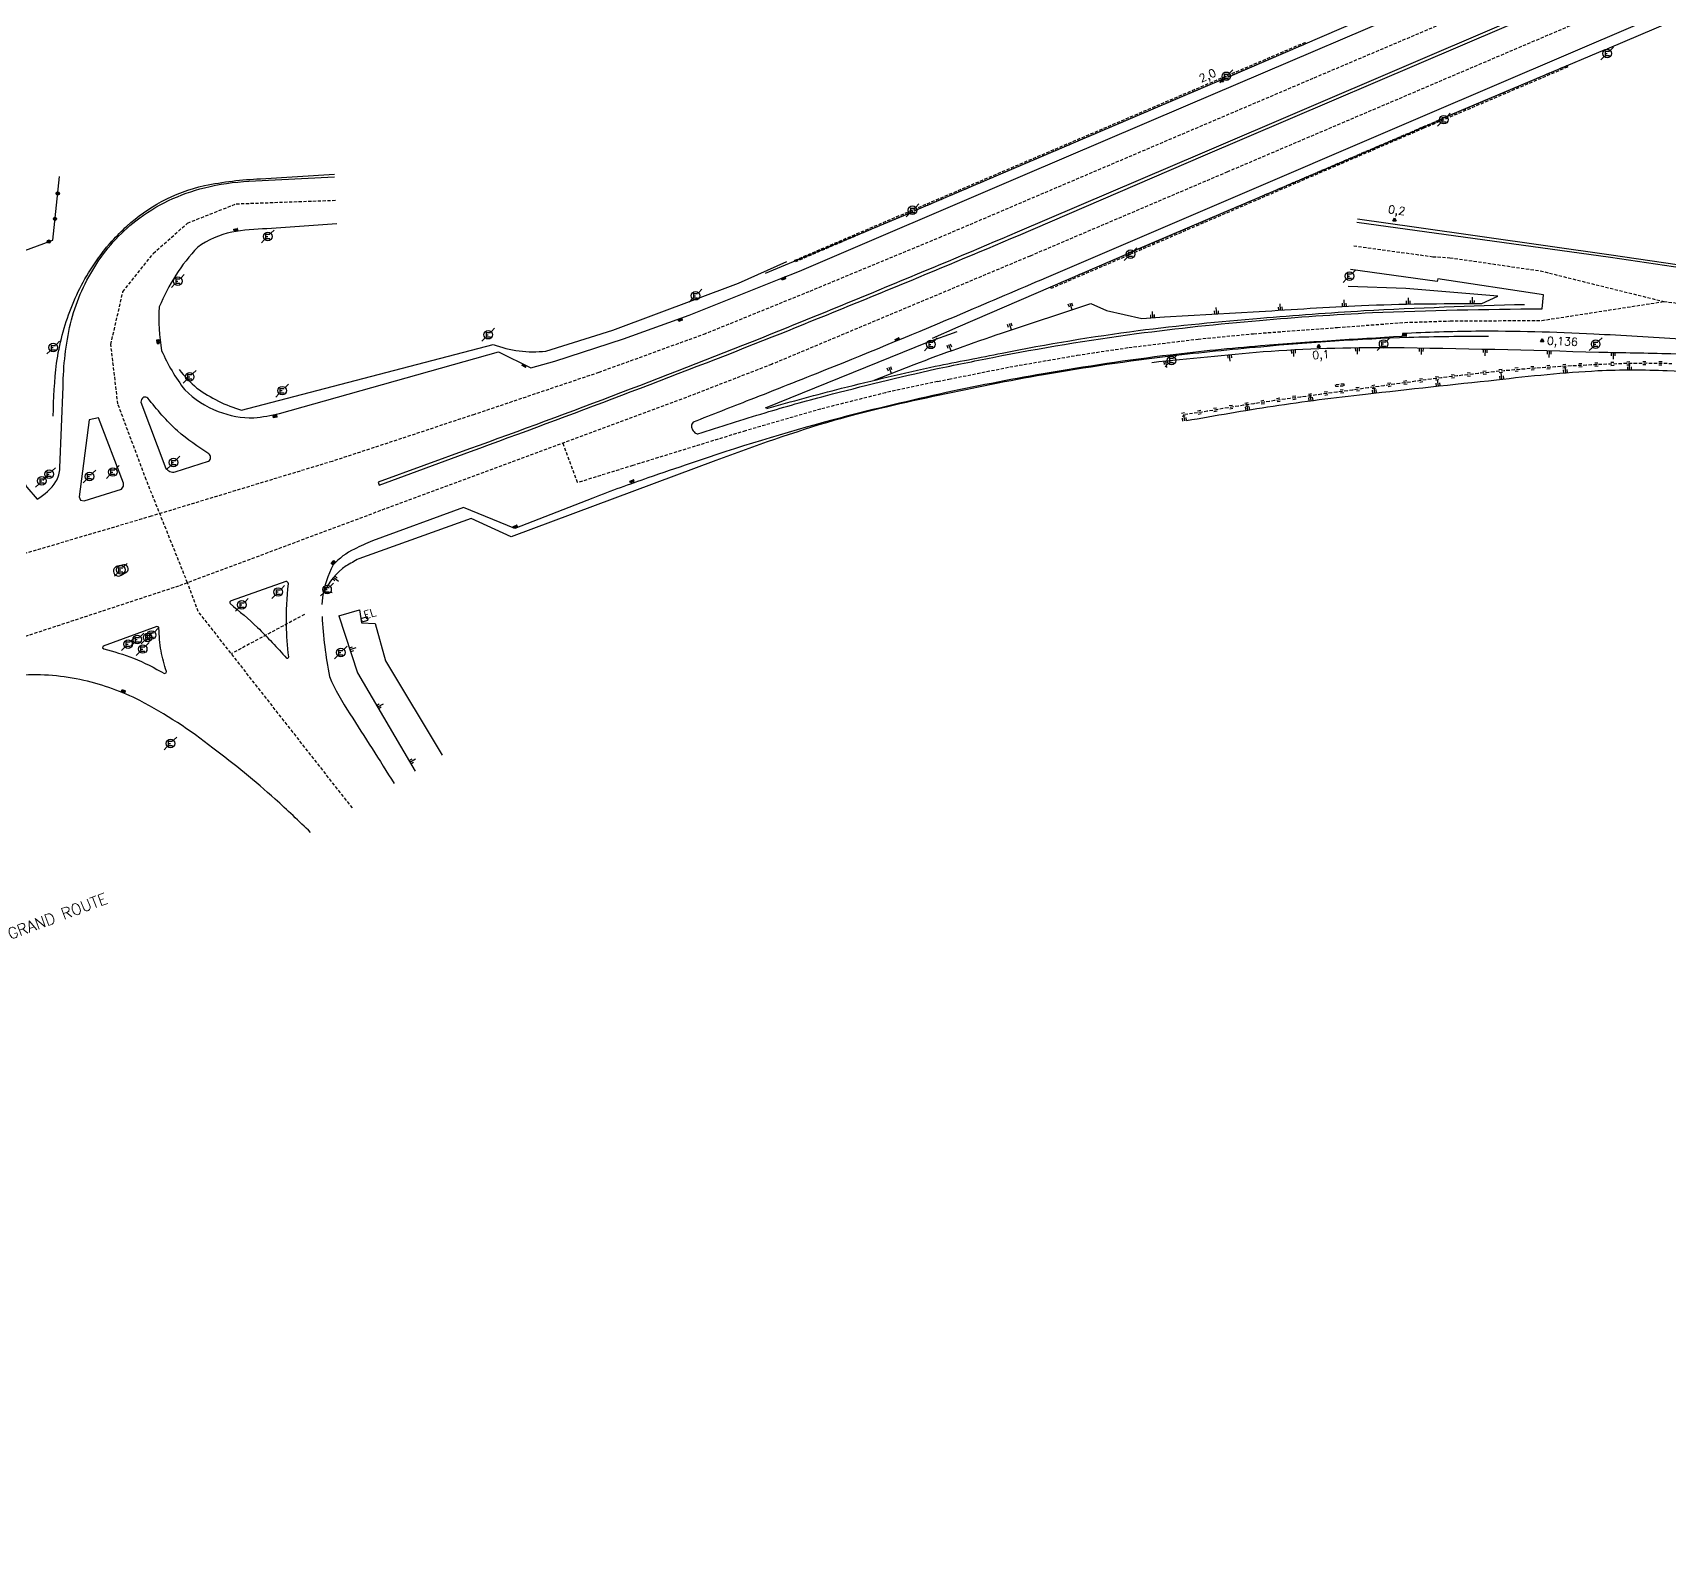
# Model space of a CAD drawing. Header units: millimetres. Extents: x 117000 to 118001, y 126000 to 126987.
# Drawn here: x 117525.7 to 117781.4, y 126538 to 126773.8 of the extents above; entities that cross this region are included whole.
import ezdxf
from ezdxf.enums import TextEntityAlignment as Align

# ---------------------------------------------------------------- set-up
doc = ezdxf.new("R2010")
doc.units = ezdxf.units.MM
doc.linetypes.add('DASHED', pattern=[0.75, 0.5, -0.25])
doc.layers.get('0').update_dxf_attribs({"linetype": 'CONTINUOUS'})
for name, color, linetype in [('w0001', 6, 'DASHED'), ('w0008', 7, 'CONTINUOUS'), ('w0100', 7, 'CONTINUOUS'), ('w0112', 1, 'DASHED'), ('w0211', 2, 'CONTINUOUS'), ('W0220', 5, 'DASHED'), ('w0322', 7, 'CONTINUOUS'), ('w0400', 7, 'CONTINUOUS'), ('W0471', 7, 'CONTINUOUS'), ('W0851', 7, 'CONTINUOUS'), ('W0984', 7, 'CONTINUOUS'), ('w0989', 7, 'CONTINUOUS'), ('w0991', 7, 'CONTINUOUS')]:
    doc.layers.add(name, color=color, linetype=linetype)
doc.styles.get("Standard").update_dxf_attribs({"font": 'romans.shx', "width": 0.85})

# ---------------------------------------------------------------- blocks, each defined once
blk = doc.blocks.new('T851')
for p, q in [((-0.25, -0.15), (0, 0.32)), ((0, 0.32), (0.25, -0.15)), ((-0.25, -0.15), (0.25, -0.15))]:
    blk.add_line(p, q)
for major_axis in [(-0.106, 0.106), (-0.0354, 0.0354), (-0.0236, 0.0236)]:
    blk.add_ellipse((0, 0), major_axis=major_axis, ratio=1, start_param=3.926991, end_param=10.210176)
blk = doc.blocks.new('T471')
for p, q in [((-0.333334, 0.333334), (-0.333334, -0.333334)), ((-0.333334, 0.333334), (0.333334, 0.333334)), ((-0.333334, 0), (0, 0)), ((0.500001, 0.500001), (1.000002, 1.000002)), ((-0.500001, -0.500001), (-1.000002, -1.000002)), ((-0.333334, -0.333334), (0.333334, -0.333334))]:
    blk.add_line(p, q)
blk.add_ellipse((0, 0), major_axis=(0.471405, 0.471405), ratio=1, start_param=5.4977871438, end_param=11.780972451)
blk = doc.blocks.new('T400')
for p, q in [((-0.15, 0.3), (0.15, 0.3)), ((-0.15, -0.25), (-0.15, 0.3)), ((-0.15, 0.15), (0.15, 0.15)), ((-0.15, 0), (0.15, 0)), ((0.15, 0.3), (0.15, -0.25)), ((-0.15, -0.15), (0.15, -0.15)), ((-0.15, -0.25), (-0.15, -0.3)), ((-0.15, -0.3), (0.15, -0.3)), ((0.15, -0.3), (0.15, -0.25))]:
    blk.add_line(p, q)
blk = doc.blocks.new('t211o')
at = {"color": 0, "linetype": 'Continuous'}
for p, q in [((-0.29, 0.5), (-0.29, 0)), ((0, 1), (0, 0)), ((0.29, 0.5), (0.29, 0))]:
    blk.add_line(p, q, dxfattribs=at)
blk = doc.blocks.new('t220o')
at = {"color": 0, "linetype": 'Continuous'}
for p, q in [((-0.25, 0.25), (0.25, 0.25)), ((-0.25, -0.25), (0.25, -0.25))]:
    blk.add_line(p, q, dxfattribs=at)
blk = doc.blocks.new('t322o')
at = {"color": 0, "linetype": 'Continuous'}
for radius in [0.25, 0.15]:
    blk.add_circle((0, 0), radius, dxfattribs=at)

msp = doc.modelspace()

# ---------------------------------------------------------------- linework, layer by layer
at = {"layer": 'w0001'}
for points in [[(118000, 126881.32), (117965.59, 126867.49), (117863.01, 126824.91), (117725.69, 126766.62), (117667.64, 126741.89), (117646.94, 126733.31), (117630.79, 126726.75), (117614.13, 126720.7), (117594.69, 126714.14), (117572.48, 126706.82), (117544.21, 126698.24), (117517.7, 126690.42), (117461.67, 126672.25), (117445.51, 126667.45), (117404.37, 126655.6), (117369.78, 126646.51), (117354.39, 126641.46), (117340, 126636.42), (117292.04, 126623.8), (117278.41, 126613.46), (117180.22, 126588.48), (117124.94, 126573.34), (117016.9, 126542.3), (117000, 126537.97)], [(118000, 126872.55), (117967.71, 126859.44), (117898.25, 126831.38), (117823.11, 126799.25), (117712.34, 126752.03), (117681.51, 126738.89), (117641.11, 126721.96), (117627.1, 126716.53), (117580.73, 126699.38), (117548.48, 126687.33), (117511.89, 126675.28), (117470.73, 126662.14), (117408.4, 126643.8), (117404.16, 126640.87), (117295.14, 126611.78), (117278.41, 126613.46)], [(117575.63, 126652.68), (117551.56, 126683.36), (117549.88, 126687.85), (117543.43, 126703.93), (117539, 126715.78), (117537.9, 126725.09), (117539.79, 126733.31), (117544.53, 126739.31), (117549.9, 126744.05), (117557.49, 126747.05), (117573.04, 126747.6)], [(117732.07, 126740.49), (117744.43, 126738.79), (117747.09, 126738.63), (117761.21, 126736.58), (117780.52, 126731.78)], [(117667.07, 126719.29), (117668.84, 126719.66), (117678.34, 126721.56), (117688.89, 126723.4), (117696.94, 126724.6), (117707.76, 126725.92), (117716.43, 126726.76), (117729.52, 126727.73), (117740.05, 126728.52), (117747.15, 126728.75), (117761.46, 126728.83), (117780.52, 126731.78), (117790.22, 126730.66), (117802.96, 126728.97), (117817.86, 126725.79), (117824.66, 126723.87)], [(117667.07, 126719.29), (117658.92, 126717.54), (117648.8, 126714.98), (117637.06, 126711.6), (117619.44, 126706.17), (117610.82, 126703.49), (117608.53, 126709.66)], [(117568.16, 126682.9), (117556.73, 126676.77)]]:
    msp.add_lwpolyline(points, dxfattribs=at)
at = {"layer": 'w0008', "flags": 128}
for points in [[(118000, 126877.5, 0.001836), (117954.93, 126859.3), (117922.19, 126845.81), (117911.75, 126841.53), (117865.78, 126822.03), (117828.71, 126806.37), (117755.48, 126775.09), (117708.38, 126754.95), (117679.51, 126742.61, -0.0041), (117640.99, 126726.66, -0.0086), (117593.94, 126708.76), (117579.65, 126703.59), (117579.84, 126703.12), (117594.07, 126708.35, 0.0068), (117641.24, 126726.26, 0.0044), (117679.71, 126742.11), (117708.56, 126754.53), (117755.59, 126774.65), (117828.83, 126805.89), (117865.9, 126821.61), (117912.07, 126841.11), (117922.38, 126845.41, -0.0021), (117955.15, 126858.9, -0.001218), (118000, 126876.96)], [(118000, 126868.56), (117992.94, 126865.73), (117977, 126859.34, 0.0009), (117959.29, 126852.2, 0.004), (117914.89, 126833.91), (117867.33, 126813.76), (117829.38, 126797.67), (117776.79, 126775.19), (117742.82, 126760.7), (117708.47, 126745.94), (117684.01, 126735.49, -0.0008), (117670.97, 126729.93, -0.0049), (117649.56, 126721.1, -0.0015), (117637.72, 126716.41, -0.0001), (117628.89, 126712.94, 0.0468), (117628.68, 126712.65, 0.0858), (117628.6, 126712.42, 0.143), (117628.72, 126711.9, 0.1395), (117629.15, 126711.28, 0.0807), (117629.61, 126711.11, -0.0046), (117640.12, 126714.41, -0.0083), (117649.56, 126717.07, -0.007722), (117666.76, 126721.25)], [(117573.23, 126743.92), (117562.27, 126743.16, 0.0346), (117556.81, 126742.63, 0.1041), (117551.47, 126740.26, 0.0934), (117545.47, 126730.94, 0.0616), (117545.84, 126724.1, 0.0602), (117549.44, 126718, 0.1053), (117554.69, 126714.62, 0.1026), (117560.24, 126713.64, 0.0438), (117564.24, 126714.29), (117598.46, 126723.93), (117603.52, 126721.42), (117607.27, 126722.49), (117617.98, 126725.98), (117628.25, 126729.66), (117642.29, 126735.28), (117645.47, 126736.53), (117680.39, 126751.46), (117705.84, 126762.36), (117750.27, 126781.38)], [(117492.66, 126723.34, -0.069), (117501.31, 126724.15, -0.0653), (117505.97, 126723.04, -0.0411), (117510.4, 126720.93, -0.0857), (117516.97, 126715.74, -0.0485), (117520.48, 126710.43), (117524.79, 126702.8), (117526.39, 126700.92, 0.1116), (117529.33, 126703.65, 0.1189), (117529.94, 126705.8), (117530.43, 126718.5, -0.0514), (117531.59, 126728.31, -0.0794), (117535.38, 126737.21, -0.0863), (117541.82, 126744.41, -0.0553), (117546.92, 126747.54, -0.0487), (117552.55, 126749.56, -0.0489), (117559.48, 126750.58), (117572.84, 126751.28)], [(117732.58, 126744.2), (117772.21, 126738.73), (117803.13, 126734.14, -0.023256), (117826.28, 126728.52, -0.019388)], [(117666.76, 126721.25, -0.001937), (117675.69, 126723.06, -0.0153), (117698.16, 126726.77, -0.0112), (117717.34, 126728.84, -0.0099), (117734.98, 126730.05, -0.0094), (117761.49, 126730.64), (117761.71, 126732.82), (117745.22, 126735.35), (117745.13, 126734.92), (117731.55, 126736.79)], [(117823.05, 126719.23, -0.004836), (117813.8, 126721.86, 0.0241), (117799.86, 126724.2, 0.013), (117783.16, 126725.88, 0.0069), (117769.57, 126726.68, 0.0145), (117751.16, 126727.14, 0.0077), (117739.69, 126726.78), (117739.65, 126726.32, 0.0062), (117717.53, 126724.85, 0.0093), (117703.42, 126723.43, 0.0129), (117683.57, 126720.49, 0.011474), (117667.38, 126717.33)], [(117667.38, 126717.33, 0.00871), (117650.74, 126713.32, 0.0162), (117628.43, 126706.49, 0.0023), (117621.8, 126704.22, 0.0096), (117613.19, 126701.09), (117600.99, 126696.33), (117593.01, 126699.61), (117578.77, 126694.4, 0.0181), (117575.95, 126693.1, 0.1016), (117572.64, 126690.63, 0.08402), (117570.98, 126685.57, 0.0339)], [(117565.29, 126676.11, 0.1787), (117565.55, 126676.05, 0.1772), (117565.69, 126676.28, -0.0192), (117565.33, 126681.25, -0.0249), (117565.63, 126687.7, 0.1077), (117565.51, 126687.93, 0.2825), (117565.24, 126688.04), (117556.68, 126685.02, 0.2042), (117556.51, 126684.87, 0.1675), (117556.54, 126684.59, -0.0171), (117560.82, 126680.87, -0.0199), (117565.33, 126676.08)], [(117570.89, 126682.6, 0.035445), (117572.06, 126673.21, 0.0495), (117575.25, 126667.4, -0.000876), (117582.16, 126656.5)], [(117569.1, 126648.85, 0.008321), (117563.58, 126654.05, 0.0209), (117553.85, 126662.02, 0.0466), (117542.42, 126669.45, 0.0602), (117533.69, 126672.6, 0.0693), (117523.8, 126673.41, 0.0269)]]:
    msp.add_lwpolyline(points, format="xyb", dxfattribs=at)
for points in [[(117546.48, 126705.72, 0.0834), (117547.12, 126705.24, 0.1794), (117547.96, 126705.18), (117553.18, 126706.86, 0.3028), (117553.48, 126707.4, 0.1507), (117553.23, 126708, -0.037), (117548.31, 126711.56, -0.042), (117543.69, 126716.71, 0.1651), (117542.99, 126716.86, 0.2081), (117542.61, 126716.04)], [(117538.96, 126690.46, 1.2095), (117539.53, 126689.03), (117540.4, 126689.55, 0.7363), (117539.95, 126690.65)], [(117536.7, 126677.94), (117536.6, 126677.68), (117536.78, 126677.52, -0.0295), (117541.42, 126676.09, -0.0329), (117546.28, 126673.66), (117546.54, 126673.77), (117546.58, 126673.99, -0.0295), (117545.74, 126677.2, -0.0316), (117545.42, 126680.74, 0.141), (117545.3, 126680.95, 0.1409), (117545.07, 126681)]]:
    msp.add_lwpolyline(points, format="xyb", close=True, dxfattribs=at)
msp.add_lwpolyline([(117539.58, 126702.49), (117539.87, 126702.94), (117539.88, 126703.41), (117535.97, 126713.59), (117534.52, 126713.3), (117532.95, 126701.29), (117533.15, 126700.74), (117533.73, 126700.65)], close=True, dxfattribs=at)
msp.add_lwpolyline([(117570.98, 126685.57), (117570.88, 126684.45)], dxfattribs=at)
at = {"layer": 'w0100'}
msp.add_lwpolyline([(117578.11, 126682.03), (117577.94, 126682.53), (117576.97, 126682.24), (117577.15, 126681.73)], close=True, dxfattribs=at)
at = {"layer": 'w0112'}
for points in [[(117724.56, 126772.04), (117644.85, 126738), (117644.75, 126738.23), (117724.46, 126772.27)], [(117765.48, 126768.41), (117742.99, 126758.84), (117708.6, 126744.06), (117684.81, 126733.83), (117684.71, 126734.06), (117708.5, 126744.29), (117742.89, 126759.07), (117765.38, 126768.64)], [(117729.2, 126718.54), (117730.58, 126718.64), (117730.57, 126718.89), (117729.18, 126718.78)]]:
    msp.add_lwpolyline(points, close=True, dxfattribs=at)
at = {"layer": 'w0211', "flags": 128}
for points in [[(117754.6, 126732.61), (117740.2, 126733.84), (117731.18, 126734.11)], [(117571.18, 126686.37), (117572.47, 126686.34)], [(117573.51, 126682.67), (117576.76, 126683.6), (117577.04, 126681.57), (117579.18, 126681.47), (117580.81, 126675.65), (117589.68, 126660.91)]]:
    msp.add_lwpolyline(points, dxfattribs=at)
for points in [[(117657.15, 126719.48), (117663.4, 126721.96, -0.0086), (117677.07, 126726.85), (117691, 126731.48)], [(117691, 126731.48), (117693.47, 126730.39), (117698.99, 126729.14), (117702.5, 126729.37), (117717.28, 126730.21, -0.0035), (117733.26, 126731.18, -0.0109), (117752.08, 126731.45), (117754.6, 126732.61)], [(117822.3, 126716.91, 0.004625), (117820.61, 126717.44, 0.0177), (117811.22, 126719.98, 0.0224), (117799.52, 126722.23, 0.0281), (117781.6, 126723.6, 0.0023), (117770.36, 126723.82, 0.0046), (117737.9, 126724.56, 0.0187), (117717.9, 126723.91, 0.00551), (117700.54, 126722.23, 0.014282)]]:
    msp.add_lwpolyline(points, format="xyb", dxfattribs=at)
at = {"layer": 'w0211'}
for points in [[(117705.94, 126713.18, -0.005044), (117719.47, 126715.46, -0.0081), (117733.89, 126717.33, -0.0014), (117754.39, 126719.55, -0.0161), (117770.21, 126720.99, -0.0215), (117781.05, 126720.99, -0.0169), (117798.42, 126719.54, -0.02), (117810.25, 126717.91, -0.0299), (117819.63, 126715.53, -0.006259), (117821.57, 126714.89)], [(117576.62, 126691.61, -0.010447), (117574.64, 126690.48, 0.123365), (117571.18, 126686.37)]]:
    msp.add_lwpolyline(points, format="xyb", dxfattribs=at)
msp.add_lwpolyline([(117573.51, 126682.67), (117576.41, 126673.78), (117585.42, 126658.41)], dxfattribs=at)
at = {"layer": 'W0220'}
msp.add_lwpolyline([(117781.79, 126722.05), (117781, 126722.08), (117780.22, 126722.1), (117779.43, 126722.11), (117778.65, 126722.12), (117777.87, 126722.13), (117777.09, 126722.12), (117776.3, 126722.12), (117775.52, 126722.1), (117774.73, 126722.09), (117773.95, 126722.07), (117773.17, 126722.04), (117772.38, 126722.01), (117771.6, 126721.98), (117770.82, 126721.95), (117770.03, 126721.92), (117769.23, 126721.88), (117768.42, 126721.84), (117767.62, 126721.8), (117766.82, 126721.76), (117766.02, 126721.72), (117765.21, 126721.67), (117764.41, 126721.62), (117763.61, 126721.57), (117762.81, 126721.52), (117762, 126721.47), (117761.2, 126721.41), (117760.4, 126721.36), (117759.6, 126721.3), (117758.8, 126721.23), (117758, 126721.17), (117757.2, 126721.1), (117756.4, 126721.03), (117755.6, 126720.96), (117754.8, 126720.88), (117753.98, 126720.8), (117753.16, 126720.71), (117752.34, 126720.63), (117751.52, 126720.54), (117750.7, 126720.45), (117749.88, 126720.35), (117749.06, 126720.26), (117748.24, 126720.16), (117747.43, 126720.06), (117746.61, 126719.96), (117745.79, 126719.86), (117744.97, 126719.75), (117744.15, 126719.64), (117743.34, 126719.54), (117742.52, 126719.43), (117741.7, 126719.32), (117740.88, 126719.21), (117740.07, 126719.09), (117739.25, 126718.98), (117738.43, 126718.87), (117737.62, 126718.76), (117736.8, 126718.64), (117735.98, 126718.53), (117735.17, 126718.41), (117734.35, 126718.3), (117733.53, 126718.19), (117732.71, 126718.07), (117731.9, 126717.96), (117731.08, 126717.85), (117730.26, 126717.74), (117729.45, 126717.63), (117728.64, 126717.52), (117727.83, 126717.41), (117727.02, 126717.3), (117726.21, 126717.19), (117725.4, 126717.08), (117724.59, 126716.97), (117723.77, 126716.86), (117722.96, 126716.75), (117722.15, 126716.64), (117721.34, 126716.53), (117720.53, 126716.42), (117719.72, 126716.3), (117718.91, 126716.18), (117718.1, 126716.06), (117717.29, 126715.94), (117716.48, 126715.82), (117715.67, 126715.7), (117714.86, 126715.57), (117714.05, 126715.44), (117713.24, 126715.31), (117712.43, 126715.18), (117711.63, 126715.05), (117710.82, 126714.92), (117710.01, 126714.78), (117709.2, 126714.65), (117708.39, 126714.51), (117708.39, 126714.51), (117708.39, 126714.51), (117708.39, 126714.51), (117705.55, 126714.12)], dxfattribs=at)
at = {"layer": 'w0322', "flags": 128}
for points in [[(117712.41, 126766.85), (117747.54, 126782.05)], [(117799.25, 126783.05), (117771.62, 126771.22)], [(117771.28, 126771.11), (117746.17, 126760.48)], [(117663.38, 126745.94), (117692.57, 126758.41), (117712.07, 126766.72)], [(117745.95, 126760.26), (117729.28, 126753.12), (117697.27, 126739.47)], [(117505.69, 126732.85), (117528.83, 126741.38), (117529.89, 126751.32)], [(117640.17, 126736.2), (117663.05, 126745.75)], [(117696.9, 126739.29), (117670.24, 126727.8), (117666.2, 126726.03)], [(117670.09, 126727.05), (117665.41, 126725.38), (117640.14, 126715.14)]]:
    msp.add_lwpolyline(points, dxfattribs=at)
for points in [[(117528.91, 126713.89, -0.0281), (117529.43, 126722.17, -0.0596), (117531.69, 126730.77, -0.0627), (117535.97, 126738.6, -0.0522), (117540.42, 126743.57, -0.061), (117545.82, 126747.4, -0.0657), (117552.54, 126749.89, -0.0409), (117561.27, 126750.96), (117572.82, 126751.7)], [(117732.64, 126744.69), (117741.88, 126743.42), (117772.31, 126739.07), (117803.21, 126734.57, -0.0185), (117816.15, 126732.25, -0.015068), (117826.62, 126729.52, -0.025961)], [(117548.58, 126721.14, 0.0433), (117551.35, 126718.26, 0.0843), (117558.33, 126714.8), (117597.62, 126725.08, 0.119555), (117605.86, 126724.04), (117616.32, 126727.32), (117635.98, 126734.66), (117643.51, 126738.04)], [(117666.69, 126721.68, 0.001627), (117677.13, 126723.74, -0.016), (117698.37, 126727.25, -0.0113), (117717.49, 126729.18, -0.0063), (117733.66, 126730.36, -0.0071), (117758.74, 126731.34)], [(117753.15, 126726.33, 0.0061), (117740.67, 126726.17, 0.0148), (117717.55, 126724.68, 0.0075), (117703.45, 126723.25, 0.0134), (117683.63, 126720.33, 0.01173), (117667.41, 126717.14, 0.010048)], [(117640.38, 126715.08, -0.0055), (117652.06, 126718.23, -0.006833), (117666.69, 126721.68)], [(117667.41, 126717.14, 0.016), (117650.86, 126713.2, 0.0198), (117632.44, 126706.93), (117600.44, 126695.02), (117594.19, 126697.91), (117576.62, 126691.61)]]:
    msp.add_lwpolyline(points, format="xyb", dxfattribs=at)

# ---------------------------------------------------------------- block references
at = {"layer": 'w0211'}
for p, rotation in [((117687.76, 126731.46), 198.3722744178188), ((117710.61, 126729.83), 3.278611999892221), ((117720.6, 126730.43), 3.690674752405743), ((117730.58, 126731.03), 3.189433794395553), ((117740.57, 126731.38), 1.098694979806263), ((117750.57, 126731.46), 359.7722042914129), ((117678.27, 126728.31), 198.3722744178188), ((117700.63, 126729.25), 3.70866867465328), ((117668.82, 126725.03), 199.8392102563008), ((117712.69, 126723.46), 185.4570141821884), ((117722.66, 126724.2), 182.9777459611184), ((117732.66, 126724.54), 180.8363185118294), ((117742.66, 126724.49), 179.0717059696282), ((117752.65, 126724.3), 178.7470465657763), ((117762.65, 126724.05), 178.4223871619243), ((117772.65, 126723.79), 179.0063175396831), ((117659.47, 126721.48), 201.6655572011437), ((117702.74, 126722.46), 187.4934655777222), ((117755.18, 126719.65), 6.83672882355297), ((117765.13, 126720.64), 4.515191308381379), ((117775.12, 126721.1), 0.2287243690576712), ((117735.3, 126717.49), 6.316378071449076), ((117745.24, 126718.58), 6.160725754298966), ((117715.48, 126714.82), 9.31238439827547), ((117725.37, 126716.29), 7.5671246682459), ((117705.63, 126713.13), 10.15468457631149), ((117572.7, 126688.69), 229.5037088696158), ((117575.24, 126677.36), 288.039571193171), ((117579.56, 126668.4), 300.3754713909921), ((117584.62, 126659.77), 300.3754713909921)]:
    msp.add_blockref('t211o', p, dxfattribs=dict(at, rotation=rotation))
at = {"layer": 'W0220'}
for p, rotation in [((117747.56, 126720.08), 186.9672602534565), ((117750.05, 126720.37), 186.5344035750167), ((117752.53, 126720.65), 186.0108254484083), ((117755.02, 126720.9), 185.4295110430829), ((117757.51, 126721.13), 184.8560465151204), ((117760, 126721.33), 184.318845324758), ((117762.49, 126721.5), 183.8311466251562), ((117764.99, 126721.66), 183.3802720191405), ((117767.49, 126721.8), 182.9798304881294), ((117769.98, 126721.92), 182.6148519509731), ((117772.48, 126722.02), 182.0018694816046), ((117774.98, 126722.09), 181.2278919749005), ((117777.48, 126722.13), 180.1901806205071), ((117779.98, 126722.1), 178.8801408006374), ((117730.22, 126717.73), 187.7084244340739), ((117732.7, 126718.07), 187.8609071121366), ((117735.18, 126718.42), 187.9365926821554), ((117737.65, 126718.76), 187.9021935905488), ((117740.13, 126719.1), 187.7911361649881), ((117742.61, 126719.44), 187.5886744837651), ((117745.08, 126719.76), 187.3232559382685), ((117710.43, 126714.85), 189.4715211770575), ((117712.9, 126715.26), 189.1679164259086), ((117715.37, 126715.65), 188.8413537891454), ((117717.84, 126716.02), 188.4951395034418), ((117720.31, 126716.38), 188.1221798186667), ((117722.79, 126716.73), 187.8241343331445), ((117725.27, 126717.07), 187.6607999394796), ((117727.75, 126717.4), 187.6173091181277), ((117705.45, 126714.11), 190.0014984706123), ((117707.97, 126714.45), 189.7474707297853)]:
    msp.add_blockref('t220o', p, dxfattribs=dict(at, rotation=rotation))
at = {"layer": 'w0322'}
for p, rotation in [((117529.61, 126748.67), 83.88921173004783), ((117529.18, 126744.7), 83.88921173004783), ((117528.21, 126741.15), 20.22521513290296)]:
    msp.add_blockref('t322o', p, dxfattribs=dict(at, rotation=rotation))
at = {"layer": 'w0400'}
for p, rotation in [((117557.43, 126743.01), 99.85826419089531), ((117643.02, 126735.39), 111.1078072318625), ((117626.86, 126728.91), 109.1101615873453), ((117545.26, 126725.52), 6.987619711050925), ((117660.77, 126725.86), 113.7726536890424), ((117740.03, 126726.52), 90), ((117602.47, 126721.77), 63.56989350691084), ((117563.57, 126713.83), 102.2711181537002), ((117619.34, 126703.71), 110.771895775982), ((117601.11, 126696.61), 111.807907784858), ((117572.65, 126690.98), 138.6947310410444), ((117539.88, 126670.93), 66.06630178727946)]:
    msp.add_blockref('T400', p, dxfattribs=dict(at, rotation=rotation))
at = {"layer": 'W0471'}
for p in [(117771.68, 126770.54), (117712.17, 126766.97), (117746.16, 126760.19), (117663.15, 126746.04), (117562.42, 126741.95), (117697.2, 126739.18), (117548.37, 126734.98), (117731.41, 126735.76), (117629.24, 126732.69), (117528.9, 126724.59), (117596.86, 126726.6), (117666, 126725.09), (117736.74, 126725.15), (117769.87, 126725.12), (117703.6, 126722.58), (117550.22, 126720.03), (117564.66, 126717.86), (117547.7, 126706.64), (117528.25, 126704.82), (117534.56, 126704.45), (117538.2, 126705.15), (117527.13, 126703.77), (117539.45, 126689.87), (117564.05, 126686.41), (117571.68, 126686.79), (117558.37, 126684.39), (117542.03, 126678.98), (117543.65, 126679.31), (117544.25, 126679.69), (117540.59, 126678.27), (117542.88, 126677.5), (117573.82, 126676.95), (117547.21, 126662.75)]:
    msp.add_blockref('T471', p, dxfattribs=at)
at = {"layer": 'W0851'}
for p in [(117711.48, 126766.31), (117738.43, 126744.56), (117761.5, 126725.71), (117726.6, 126724.81)]:
    msp.add_blockref('T851', p, dxfattribs=at)

# ---------------------------------------------------------------- texts
at = {"layer": 'W0984'}
msp.add_text('EL', height=1.25, rotation=16.9749, dxfattribs=at).set_placement((117578.36, 126683.03), align=Align.MIDDLE)
at = {"layer": 'w0989'}
msp.add_text('GRAND ROUTE', height=1.75, rotation=20.486, dxfattribs=at).set_placement((117529.57, 126635.77), align=Align.MIDDLE)
at = {"layer": 'w0991'}
for s, rotation, p in [('2,0', 24.8767, (117709.3, 126766.92)), ('0,2', 352.1411, (117738.77, 126745.86)), ('0,136', 357.4226, (117764.66, 126725.39)), ('0,1', 4.0613, (117726.95, 126723.3))]:
    msp.add_text(s, height=1.25, rotation=rotation, dxfattribs=at).set_placement(p, align=Align.MIDDLE)

doc.saveas('drawing.dxf')
